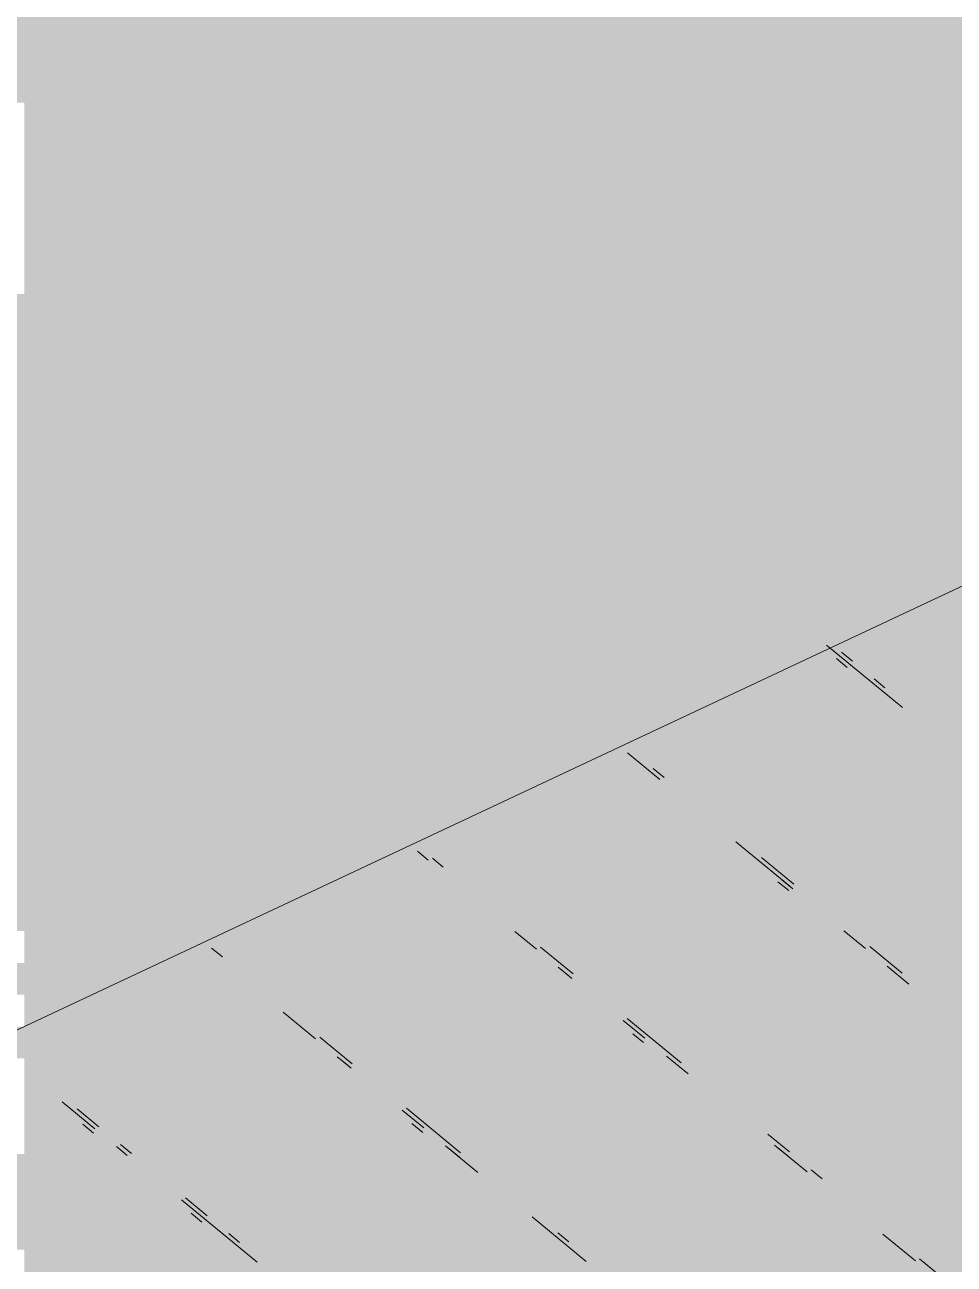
# Model space of a CAD drawing. Header units: millimetres. Extents: x 5 to 1315, y 5 to 292.
# Drawn here: x 1181.434 to 1184.247, y 87.583 to 91.334 of the extents above; entities that cross this region are included whole.
import ezdxf

# ---------------------------------------------------------------- set-up
doc = ezdxf.new("R2010")
doc.units = ezdxf.units.MM
doc.layers.add('EXISTING', color=7, linetype='Continuous')
doc.layers.add('IMAGES', color=7, linetype='Continuous')

# ---------------------------------------------------------------- blocks, each defined once
blk = doc.blocks.new('SHEET_03')
at = {"layer": 'EXISTING', "color": 250, "lineweight": 9}
for p, q in [((280.7645, 87.9893), (284.5403, 89.7619)), ((283.861, 89.4563), (284.0903, 89.2678)), ((283.9231, 89.3891), (283.8904, 89.416)), ((283.939, 89.4083), (283.9062, 89.4353)), ((284.0373, 89.3275), (284.0045, 89.3545)), ((283.258, 89.131), (283.3563, 89.0502)), ((283.3688, 89.056), (283.3361, 89.083)), ((283.5857, 88.8616), (283.7495, 88.727)), ((282.6223, 88.8325), (282.6551, 88.8056)), ((282.7003, 88.7845), (282.6676, 88.8114)), ((283.762, 88.7328), (283.6637, 88.8136)), ((283.7461, 88.7136), (283.7133, 88.7405)), ((283.7586, 88.7194), (283.7258, 88.7463)), ((282.9172, 88.5901), (282.9827, 88.5363)), ((283.9133, 88.5923), (283.9788, 88.5384)), ((282.0319, 88.513), (281.9991, 88.5399)), ((283.0935, 88.4613), (282.9952, 88.5421)), ((284.0896, 88.4635), (283.9913, 88.5443)), ((283.0483, 88.4824), (283.081, 88.4555)), ((284.0444, 88.4846), (284.1099, 88.4307)), ((283.0901, 88.4479), (283.0573, 88.4748)), ((282.216, 88.3455), (282.3143, 88.2647)), ((283.4211, 88.192), (283.2573, 88.3267)), ((283.2448, 88.3208), (283.3104, 88.2669)), ((282.425, 88.1898), (282.3267, 88.2706)), ((283.307, 88.2535), (283.2742, 88.2804)), ((282.3798, 88.2109), (282.4125, 88.1839)), ((282.4216, 88.1764), (282.3889, 88.2033)), ((283.3759, 88.2131), (283.4414, 88.1592)), ((281.5475, 88.074), (281.6458, 87.9932)), ((281.6583, 87.9991), (281.5927, 88.053)), ((282.5764, 88.0493), (282.6419, 87.9954)), ((282.7527, 87.9205), (282.5889, 88.0551)), ((281.6424, 87.9798), (281.6096, 88.0067)), ((282.6385, 87.982), (282.6057, 88.0089)), ((283.7488, 87.9227), (283.6832, 87.9765)), ((281.7113, 87.9394), (281.7441, 87.9124)), ((281.7566, 87.9183), (281.7238, 87.9452)), ((282.7074, 87.9415), (282.8057, 87.8607)), ((282.7493, 87.9071), (282.7165, 87.934)), ((283.7035, 87.9437), (283.8018, 87.8629)), ((283.7454, 87.9092), (283.7126, 87.9362)), ((283.8471, 87.8419), (283.8143, 87.8688)), ((281.9079, 87.7778), (282.1372, 87.5892)), ((281.9859, 87.7298), (281.9204, 87.7836)), ((281.97, 87.7105), (281.9373, 87.7374)), ((282.9695, 87.7261), (283.1333, 87.5914)), ((282.0842, 87.649), (282.0514, 87.6759)), ((283.0803, 87.6511), (283.0475, 87.6781)), ((284.0312, 87.6744), (284.1295, 87.5936)), ((284.2402, 87.5187), (284.1419, 87.5995))]:
    blk.add_line(p, q, dxfattribs=at)
at = {"layer": 'IMAGES', "color": 7}
for points in [[(280.9509, 91.2906), (287.4073, 91.2906), (280.9509, 91.387), (287.4073, 91.387)], [(281.1436, 91.1942), (287.3109, 91.1942), (281.1436, 91.2906), (287.3109, 91.2906)], [(281.3364, 91.0978), (287.0218, 91.0978), (281.3364, 91.1942), (287.0218, 91.1942)], [(281.4327, 91.0014), (286.8291, 91.0014), (281.4327, 91.0978), (286.8291, 91.0978)], [(281.4327, 90.6158), (281.5291, 90.6158), (281.4327, 91.0014), (281.5291, 91.0014)], [(281.5291, 90.905), (286.54, 90.905), (281.5291, 91.0014), (286.54, 91.0014)], [(281.5291, 90.8086), (286.4436, 90.8086), (281.5291, 90.905), (286.4436, 90.905)], [(281.5291, 90.7122), (286.1545, 90.7122), (281.5291, 90.8086), (286.1545, 90.8086)], [(281.5291, 90.6158), (285.9618, 90.6158), (281.5291, 90.7122), (285.9618, 90.7122)], [(281.4327, 90.5194), (285.8655, 90.5194), (281.4327, 90.6158), (285.8655, 90.6158)], [(281.3364, 90.423), (285.5764, 90.423), (281.3364, 90.5194), (285.5764, 90.5194)], [(281.3364, 90.3266), (281.5291, 90.3266), (281.3364, 90.423), (281.5291, 90.423)], [(281.5291, 90.3266), (285.3836, 90.3266), (281.5291, 90.423), (285.3836, 90.423)], [(281.3364, 90.2302), (281.5291, 90.2302), (281.3364, 90.3266), (281.5291, 90.3266)], [(281.5291, 90.2302), (281.6255, 90.2302), (281.5291, 90.3266), (281.6255, 90.3266)], [(281.6255, 90.2302), (285.1909, 90.2302), (281.6255, 90.3266), (285.1909, 90.3266)], [(281.3364, 90.1338), (281.5291, 90.1338), (281.3364, 90.2302), (281.5291, 90.2302)], [(281.5291, 90.1338), (281.6255, 90.1338), (281.5291, 90.2302), (281.6255, 90.2302)], [(281.6255, 90.1338), (284.9982, 90.1338), (281.6255, 90.2302), (284.9982, 90.2302)], [(280.5655, 90.0374), (282.1073, 90.0374), (280.5655, 90.1338), (282.1073, 90.1338)], [(282.1073, 90.0374), (282.2036, 90.0374), (282.1073, 90.1338), (282.2036, 90.1338)], [(282.2036, 90.0374), (284.7091, 90.0374), (282.2036, 90.1338), (284.7091, 90.1338)], [(280.2764, 89.941), (281.8182, 89.941), (280.2764, 90.0374), (281.8182, 90.0374)], [(281.8182, 89.941), (281.9145, 89.941), (281.8182, 90.0374), (281.9145, 90.0374)], [(281.9145, 89.941), (282.0109, 89.941), (281.9145, 90.0374), (282.0109, 90.0374)], [(282.0109, 89.941), (282.1073, 89.941), (282.0109, 90.0374), (282.1073, 90.0374)], [(282.1073, 89.941), (282.2036, 89.941), (282.1073, 90.0374), (282.2036, 90.0374)], [(282.2036, 89.8446), (282.3, 89.8446), (282.2036, 90.0374), (282.3, 90.0374)], [(282.3, 89.941), (284.5164, 89.941), (282.3, 90.0374), (284.5164, 90.0374)], [(280.18, 89.8446), (282.0109, 89.8446), (280.18, 89.941), (282.0109, 89.941)], [(282.0109, 89.8446), (282.1073, 89.8446), (282.0109, 89.941), (282.1073, 89.941)], [(282.1073, 89.8446), (282.2036, 89.8446), (282.1073, 89.941), (282.2036, 89.941)], [(282.3, 89.8446), (282.3964, 89.8446), (282.3, 89.941), (282.3964, 89.941)], [(282.3964, 89.8446), (282.4927, 89.8446), (282.3964, 89.941), (282.4927, 89.941)], [(282.4927, 89.8446), (282.5891, 89.8446), (282.4927, 89.941), (282.5891, 89.941)], [(282.5891, 89.8446), (284.2273, 89.8446), (282.5891, 89.941), (284.2273, 89.941)], [(284.2273, 89.8446), (284.3236, 89.8446), (284.2273, 89.941), (284.3236, 89.941)], [(277.0964, 89.7482), (282.1073, 89.7482), (277.0964, 89.8446), (282.1073, 89.8446)], [(282.1073, 89.7482), (282.2036, 89.7482), (282.1073, 89.8446), (282.2036, 89.8446)], [(282.2036, 89.7482), (282.3, 89.7482), (282.2036, 89.8446), (282.3, 89.8446)], [(282.3, 89.7482), (282.3964, 89.7482), (282.3, 89.8446), (282.3964, 89.8446)], [(282.3964, 89.7482), (282.4927, 89.7482), (282.3964, 89.8446), (282.4927, 89.8446)], [(282.4927, 89.7482), (282.6855, 89.7482), (282.4927, 89.8446), (282.6855, 89.8446)], [(282.6855, 89.7482), (282.7818, 89.7482), (282.6855, 89.8446), (282.7818, 89.8446)], [(282.7818, 89.7482), (284.1309, 89.7482), (282.7818, 89.8446), (284.1309, 89.8446)], [(284.1309, 89.7482), (284.2273, 89.7482), (284.1309, 89.8446), (284.2273, 89.8446)], [(284.2273, 89.6518), (284.3236, 89.6518), (284.2273, 89.8446), (284.3236, 89.8446)], [(277, 89.6518), (282.3964, 89.6518), (277, 89.7482), (282.3964, 89.7482)], [(282.3964, 89.6518), (282.4927, 89.6518), (282.3964, 89.7482), (282.4927, 89.7482)], [(282.4927, 89.6518), (282.7818, 89.6518), (282.4927, 89.7482), (282.7818, 89.7482)], [(282.7818, 89.5554), (282.8782, 89.5554), (282.7818, 89.7482), (282.8782, 89.7482)], [(282.8782, 89.6518), (284.0345, 89.6518), (282.8782, 89.7482), (284.0345, 89.7482)], [(284.0345, 89.6518), (284.1309, 89.6518), (284.0345, 89.7482), (284.1309, 89.7482)], [(284.1309, 89.6518), (284.2273, 89.6518), (284.1309, 89.7482), (284.2273, 89.7482)], [(276.7109, 89.5554), (282.4927, 89.5554), (276.7109, 89.6518), (282.4927, 89.6518)], [(282.4927, 89.5554), (282.5891, 89.5554), (282.4927, 89.6518), (282.5891, 89.6518)], [(282.5891, 89.5554), (282.6855, 89.5554), (282.5891, 89.6518), (282.6855, 89.6518)], [(282.6855, 89.5554), (282.7818, 89.5554), (282.6855, 89.6518), (282.7818, 89.6518)], [(282.8782, 89.5554), (283.0709, 89.5554), (282.8782, 89.6518), (283.0709, 89.6518)], [(283.0709, 89.5554), (283.1673, 89.5554), (283.0709, 89.6518), (283.1673, 89.6518)], [(283.1673, 89.5554), (283.7455, 89.5554), (283.1673, 89.6518), (283.7455, 89.6518)], [(283.7455, 89.5554), (284.0345, 89.5554), (283.7455, 89.6518), (284.0345, 89.6518)], [(284.0345, 89.5554), (284.1309, 89.5554), (284.0345, 89.6518), (284.1309, 89.6518)], [(284.1309, 89.5554), (284.2273, 89.5554), (284.1309, 89.6518), (284.2273, 89.6518)], [(284.2273, 89.5554), (284.3236, 89.5554), (284.2273, 89.6518), (284.3236, 89.6518)], [(276.5182, 89.4589), (282.5891, 89.4589), (276.5182, 89.5554), (282.5891, 89.5554)], [(282.5891, 89.4589), (282.6855, 89.4589), (282.5891, 89.5554), (282.6855, 89.5554)], [(282.6855, 89.4589), (282.7818, 89.4589), (282.6855, 89.5554), (282.7818, 89.5554)], [(282.7818, 89.4589), (283.0709, 89.4589), (282.7818, 89.5554), (283.0709, 89.5554)], [(283.0709, 89.4589), (283.1673, 89.4589), (283.0709, 89.5554), (283.1673, 89.5554)], [(283.1673, 89.4589), (283.2636, 89.4589), (283.1673, 89.5554), (283.2636, 89.5554)], [(283.2636, 89.4589), (283.36, 89.4589), (283.2636, 89.5554), (283.36, 89.5554)], [(283.36, 89.4589), (283.5527, 89.4589), (283.36, 89.5554), (283.5527, 89.5554)], [(283.5527, 89.4589), (283.7455, 89.4589), (283.5527, 89.5554), (283.7455, 89.5554)], [(283.7455, 89.4589), (283.8418, 89.4589), (283.7455, 89.5554), (283.8418, 89.5554)], [(283.8418, 89.4589), (283.9382, 89.4589), (283.8418, 89.5554), (283.9382, 89.5554)], [(283.9382, 89.4589), (284.0345, 89.4589), (283.9382, 89.5554), (284.0345, 89.5554)], [(284.0345, 89.4589), (284.1309, 89.4589), (284.0345, 89.5554), (284.1309, 89.5554)], [(284.1309, 89.4589), (284.2273, 89.4589), (284.1309, 89.5554), (284.2273, 89.5554)], [(284.2273, 89.4589), (284.42, 89.4589), (284.2273, 89.5554), (284.42, 89.5554)], [(276.4218, 89.3625), (283.0709, 89.3625), (276.4218, 89.4589), (283.0709, 89.4589)], [(283.0709, 89.3625), (283.1673, 89.3625), (283.0709, 89.4589), (283.1673, 89.4589)], [(283.1673, 89.3625), (283.2636, 89.3625), (283.1673, 89.4589), (283.2636, 89.4589)], [(283.2636, 89.3625), (283.36, 89.3625), (283.2636, 89.4589), (283.36, 89.4589)], [(283.36, 89.3625), (283.4564, 89.3625), (283.36, 89.4589), (283.4564, 89.4589)], [(283.4564, 89.3625), (283.5527, 89.3625), (283.4564, 89.4589), (283.5527, 89.4589)], [(283.5527, 89.3625), (283.6491, 89.3625), (283.5527, 89.4589), (283.6491, 89.4589)], [(283.6491, 89.3625), (283.7455, 89.3625), (283.6491, 89.4589), (283.7455, 89.4589)], [(283.7455, 89.3625), (283.9382, 89.3625), (283.7455, 89.4589), (283.9382, 89.4589)], [(283.9382, 89.3625), (284.0345, 89.3625), (283.9382, 89.4589), (284.0345, 89.4589)], [(284.0345, 89.3625), (284.1309, 89.3625), (284.0345, 89.4589), (284.1309, 89.4589)], [(284.1309, 89.3625), (284.2273, 89.3625), (284.1309, 89.4589), (284.2273, 89.4589)], [(284.2273, 89.3625), (284.6127, 89.3625), (284.2273, 89.4589), (284.6127, 89.4589)], [(276.9036, 89.2661), (283.0709, 89.2661), (276.9036, 89.3625), (283.0709, 89.3625)], [(283.0709, 89.1697), (283.1673, 89.1697), (283.0709, 89.3625), (283.1673, 89.3625)], [(283.1673, 89.2661), (283.2636, 89.2661), (283.1673, 89.3625), (283.2636, 89.3625)], [(283.2636, 89.2661), (283.36, 89.2661), (283.2636, 89.3625), (283.36, 89.3625)], [(283.36, 89.2661), (283.5527, 89.2661), (283.36, 89.3625), (283.5527, 89.3625)], [(283.5527, 89.2661), (283.6491, 89.2661), (283.5527, 89.3625), (283.6491, 89.3625)], [(283.6491, 89.2661), (283.7455, 89.2661), (283.6491, 89.3625), (283.7455, 89.3625)], [(283.7455, 89.2661), (283.8418, 89.2661), (283.7455, 89.3625), (283.8418, 89.3625)], [(283.8418, 89.2661), (283.9382, 89.2661), (283.8418, 89.3625), (283.9382, 89.3625)], [(283.9382, 89.2661), (284.1309, 89.2661), (283.9382, 89.3625), (284.1309, 89.3625)], [(284.1309, 89.2661), (284.2273, 89.2661), (284.1309, 89.3625), (284.2273, 89.3625)], [(284.2273, 89.2661), (284.3236, 89.2661), (284.2273, 89.3625), (284.3236, 89.3625)], [(277, 89.1697), (282.8782, 89.1697), (277, 89.2661), (282.8782, 89.2661)], [(282.8782, 89.1697), (282.9745, 89.1697), (282.8782, 89.2661), (282.9745, 89.2661)], [(282.9745, 89.1697), (283.0709, 89.1697), (282.9745, 89.2661), (283.0709, 89.2661)], [(283.1673, 89.1697), (283.2636, 89.1697), (283.1673, 89.2661), (283.2636, 89.2661)], [(283.2636, 89.1697), (283.4564, 89.1697), (283.2636, 89.2661), (283.4564, 89.2661)], [(283.4564, 89.1697), (283.5527, 89.1697), (283.4564, 89.2661), (283.5527, 89.2661)], [(283.5527, 89.1697), (283.6491, 89.1697), (283.5527, 89.2661), (283.6491, 89.2661)], [(283.6491, 89.1697), (283.7455, 89.1697), (283.6491, 89.2661), (283.7455, 89.2661)], [(283.7455, 89.1697), (283.8418, 89.1697), (283.7455, 89.2661), (283.8418, 89.2661)], [(283.8418, 89.1697), (283.9382, 89.1697), (283.8418, 89.2661), (283.9382, 89.2661)], [(283.9382, 89.1697), (284.0345, 89.1697), (283.9382, 89.2661), (284.0345, 89.2661)], [(284.0345, 89.1697), (284.2273, 89.1697), (284.0345, 89.2661), (284.2273, 89.2661)], [(284.2273, 89.1697), (284.3236, 89.1697), (284.2273, 89.2661), (284.3236, 89.2661)], [(277, 89.0733), (282.6855, 89.0733), (277, 89.1697), (282.6855, 89.1697)], [(282.6855, 89.0733), (282.7818, 89.0733), (282.6855, 89.1697), (282.7818, 89.1697)], [(282.7818, 89.0733), (282.8782, 89.0733), (282.7818, 89.1697), (282.8782, 89.1697)], [(282.8782, 89.0733), (283.1673, 89.0733), (282.8782, 89.1697), (283.1673, 89.1697)], [(283.1673, 89.0733), (283.2636, 89.0733), (283.1673, 89.1697), (283.2636, 89.1697)], [(283.2636, 89.0733), (283.36, 89.0733), (283.2636, 89.1697), (283.36, 89.1697)], [(283.36, 89.0733), (283.4564, 89.0733), (283.36, 89.1697), (283.4564, 89.1697)], [(283.4564, 88.9769), (283.5527, 88.9769), (283.4564, 89.1697), (283.5527, 89.1697)], [(283.5527, 88.9769), (283.6491, 88.9769), (283.5527, 89.1697), (283.6491, 89.1697)], [(283.6491, 89.0733), (284.0345, 89.0733), (283.6491, 89.1697), (284.0345, 89.1697)], [(284.0345, 89.0733), (284.1309, 89.0733), (284.0345, 89.1697), (284.1309, 89.1697)], [(284.1309, 89.0733), (284.2273, 89.0733), (284.1309, 89.1697), (284.2273, 89.1697)], [(284.2273, 89.0733), (284.42, 89.0733), (284.2273, 89.1697), (284.42, 89.1697)], [(277.4818, 88.9769), (282.5891, 88.9769), (277.4818, 89.0733), (282.5891, 89.0733)], [(282.5891, 88.9769), (282.6855, 88.9769), (282.5891, 89.0733), (282.6855, 89.0733)], [(282.6855, 88.9769), (282.7818, 88.9769), (282.6855, 89.0733), (282.7818, 89.0733)], [(282.7818, 88.9769), (282.8782, 88.9769), (282.7818, 89.0733), (282.8782, 89.0733)], [(282.8782, 88.9769), (282.9745, 88.9769), (282.8782, 89.0733), (282.9745, 89.0733)], [(282.9745, 88.9769), (283.0709, 88.9769), (282.9745, 89.0733), (283.0709, 89.0733)], [(283.0709, 88.9769), (283.36, 88.9769), (283.0709, 89.0733), (283.36, 89.0733)], [(283.36, 88.9769), (283.4564, 88.9769), (283.36, 89.0733), (283.4564, 89.0733)], [(283.6491, 88.9769), (284.1309, 88.9769), (283.6491, 89.0733), (284.1309, 89.0733)], [(284.1309, 88.9769), (284.2273, 88.9769), (284.1309, 89.0733), (284.2273, 89.0733)], [(284.2273, 88.9769), (284.3236, 88.9769), (284.2273, 89.0733), (284.3236, 89.0733)], [(277.5782, 88.8805), (282.2036, 88.8805), (277.5782, 88.9769), (282.2036, 88.9769)], [(282.2036, 88.8805), (282.4927, 88.8805), (282.2036, 88.9769), (282.4927, 88.9769)], [(282.4927, 88.8805), (282.5891, 88.8805), (282.4927, 88.9769), (282.5891, 88.9769)], [(282.5891, 88.8805), (282.6855, 88.8805), (282.5891, 88.9769), (282.6855, 88.9769)], [(282.6855, 88.8805), (282.7818, 88.8805), (282.6855, 88.9769), (282.7818, 88.9769)], [(282.7818, 88.8805), (282.8782, 88.8805), (282.7818, 88.9769), (282.8782, 88.9769)], [(282.8782, 88.8805), (283.0709, 88.8805), (282.8782, 88.9769), (283.0709, 88.9769)], [(283.0709, 88.8805), (283.1673, 88.8805), (283.0709, 88.9769), (283.1673, 88.9769)], [(283.1673, 88.8805), (283.36, 88.8805), (283.1673, 88.9769), (283.36, 88.9769)], [(283.36, 88.8805), (283.4564, 88.8805), (283.36, 88.9769), (283.4564, 88.9769)], [(283.4564, 88.8805), (283.5527, 88.8805), (283.4564, 88.9769), (283.5527, 88.9769)], [(283.5527, 88.8805), (283.6491, 88.8805), (283.5527, 88.9769), (283.6491, 88.9769)], [(283.6491, 88.8805), (284.2273, 88.8805), (283.6491, 88.9769), (284.2273, 88.9769)], [(284.2273, 88.8805), (284.3236, 88.8805), (284.2273, 88.9769), (284.3236, 88.9769)], [(277.4818, 88.7841), (282.2036, 88.7841), (277.4818, 88.8805), (282.2036, 88.8805)], [(282.2036, 88.7841), (282.3, 88.7841), (282.2036, 88.8805), (282.3, 88.8805)], [(282.3, 88.7841), (282.3964, 88.7841), (282.3, 88.8805), (282.3964, 88.8805)], [(282.3964, 88.7841), (282.4927, 88.7841), (282.3964, 88.8805), (282.4927, 88.8805)], [(282.4927, 88.7841), (282.5891, 88.7841), (282.4927, 88.8805), (282.5891, 88.8805)], [(282.5891, 88.7841), (282.6855, 88.7841), (282.5891, 88.8805), (282.6855, 88.8805)], [(282.6855, 88.6877), (282.7818, 88.6877), (282.6855, 88.8805), (282.7818, 88.8805)], [(282.7818, 88.6877), (282.8782, 88.6877), (282.7818, 88.8805), (282.8782, 88.8805)], [(282.8782, 88.7841), (283.0709, 88.7841), (282.8782, 88.8805), (283.0709, 88.8805)], [(283.0709, 88.7841), (283.36, 88.7841), (283.0709, 88.8805), (283.36, 88.8805)], [(283.36, 88.7841), (283.4564, 88.7841), (283.36, 88.8805), (283.4564, 88.8805)], [(283.4564, 88.7841), (283.5527, 88.7841), (283.4564, 88.8805), (283.5527, 88.8805)], [(283.5527, 88.7841), (283.7455, 88.7841), (283.5527, 88.8805), (283.7455, 88.8805)], [(283.7455, 88.7841), (283.8418, 88.7841), (283.7455, 88.8805), (283.8418, 88.8805)], [(283.8418, 88.7841), (284.3236, 88.7841), (283.8418, 88.8805), (284.3236, 88.8805)], [(278.2527, 88.6877), (281.9145, 88.6877), (278.2527, 88.7841), (281.9145, 88.7841)], [(281.9145, 88.6877), (282.0109, 88.6877), (281.9145, 88.7841), (282.0109, 88.7841)], [(282.0109, 88.6877), (282.1073, 88.6877), (282.0109, 88.7841), (282.1073, 88.7841)], [(282.1073, 88.6877), (282.2036, 88.6877), (282.1073, 88.7841), (282.2036, 88.7841)], [(282.2036, 88.6877), (282.3, 88.6877), (282.2036, 88.7841), (282.3, 88.7841)], [(282.3, 88.6877), (282.3964, 88.6877), (282.3, 88.7841), (282.3964, 88.7841)], [(282.3964, 88.6877), (282.4927, 88.6877), (282.3964, 88.7841), (282.4927, 88.7841)], [(282.4927, 88.6877), (282.6855, 88.6877), (282.4927, 88.7841), (282.6855, 88.7841)], [(282.8782, 88.6877), (282.9745, 88.6877), (282.8782, 88.7841), (282.9745, 88.7841)], [(282.9745, 88.6877), (283.4564, 88.6877), (282.9745, 88.7841), (283.4564, 88.7841)], [(283.4564, 88.6877), (283.5527, 88.6877), (283.4564, 88.7841), (283.5527, 88.7841)], [(283.5527, 88.6877), (283.6491, 88.6877), (283.5527, 88.7841), (283.6491, 88.7841)], [(283.6491, 88.6877), (283.8418, 88.6877), (283.6491, 88.7841), (283.8418, 88.7841)], [(283.8418, 88.6877), (283.9382, 88.6877), (283.8418, 88.7841), (283.9382, 88.7841)], [(283.9382, 88.6877), (284.0345, 88.6877), (283.9382, 88.7841), (284.0345, 88.7841)], [(284.0345, 88.6877), (284.5164, 88.6877), (284.0345, 88.7841), (284.5164, 88.7841)], [(278.3491, 88.5913), (281.7218, 88.5913), (278.3491, 88.6877), (281.7218, 88.6877)], [(281.7218, 88.5913), (281.9145, 88.5913), (281.7218, 88.6877), (281.9145, 88.6877)], [(281.9145, 88.5913), (282.0109, 88.5913), (281.9145, 88.6877), (282.0109, 88.6877)], [(282.0109, 88.5913), (282.1073, 88.5913), (282.0109, 88.6877), (282.1073, 88.6877)], [(282.1073, 88.5913), (282.2036, 88.5913), (282.1073, 88.6877), (282.2036, 88.6877)], [(282.2036, 88.5913), (282.3, 88.5913), (282.2036, 88.6877), (282.3, 88.6877)], [(282.3, 88.5913), (282.3964, 88.5913), (282.3, 88.6877), (282.3964, 88.6877)], [(282.3964, 88.5913), (282.4927, 88.5913), (282.3964, 88.6877), (282.4927, 88.6877)], [(282.4927, 88.5913), (282.6855, 88.5913), (282.4927, 88.6877), (282.6855, 88.6877)], [(282.6855, 88.5913), (282.7818, 88.5913), (282.6855, 88.6877), (282.7818, 88.6877)], [(282.7818, 88.5913), (282.8782, 88.5913), (282.7818, 88.6877), (282.8782, 88.6877)], [(282.8782, 88.4949), (282.9745, 88.4949), (282.8782, 88.6877), (282.9745, 88.6877)], [(282.9745, 88.5913), (283.0709, 88.5913), (282.9745, 88.6877), (283.0709, 88.6877)], [(283.0709, 88.5913), (283.5527, 88.5913), (283.0709, 88.6877), (283.5527, 88.6877)], [(283.5527, 88.5913), (283.6491, 88.5913), (283.5527, 88.6877), (283.6491, 88.6877)], [(283.6491, 88.5913), (283.7455, 88.5913), (283.6491, 88.6877), (283.7455, 88.6877)], [(283.7455, 88.5913), (283.8418, 88.5913), (283.7455, 88.6877), (283.8418, 88.6877)], [(283.8418, 88.5913), (283.9382, 88.5913), (283.8418, 88.6877), (283.9382, 88.6877)], [(283.9382, 88.5913), (284.0345, 88.5913), (283.9382, 88.6877), (284.0345, 88.6877)], [(284.0345, 88.5913), (284.1309, 88.5913), (284.0345, 88.6877), (284.1309, 88.6877)], [(284.1309, 88.5913), (284.6127, 88.5913), (284.1309, 88.6877), (284.6127, 88.6877)], [(281.4327, 88.4949), (281.5291, 88.4949), (281.4327, 88.5913), (281.5291, 88.5913)], [(281.5291, 88.4949), (281.6255, 88.4949), (281.5291, 88.5913), (281.6255, 88.5913)], [(281.6255, 88.3985), (281.7218, 88.3985), (281.6255, 88.5913), (281.7218, 88.5913)], [(281.7218, 88.4949), (281.8182, 88.4949), (281.7218, 88.5913), (281.8182, 88.5913)], [(281.8182, 88.4949), (281.9145, 88.4949), (281.8182, 88.5913), (281.9145, 88.5913)], [(281.9145, 88.4949), (282.0109, 88.4949), (281.9145, 88.5913), (282.0109, 88.5913)], [(282.0109, 88.4949), (282.2036, 88.4949), (282.0109, 88.5913), (282.2036, 88.5913)], [(282.2036, 88.4949), (282.3, 88.4949), (282.2036, 88.5913), (282.3, 88.5913)], [(282.3, 88.4949), (282.7818, 88.4949), (282.3, 88.5913), (282.7818, 88.5913)], [(282.7818, 88.4949), (282.8782, 88.4949), (282.7818, 88.5913), (282.8782, 88.5913)], [(282.9745, 88.4949), (283.0709, 88.4949), (282.9745, 88.5913), (283.0709, 88.5913)], [(283.0709, 88.4949), (283.1673, 88.4949), (283.0709, 88.5913), (283.1673, 88.5913)], [(283.1673, 88.4949), (283.7455, 88.4949), (283.1673, 88.5913), (283.7455, 88.5913)], [(283.7455, 88.4949), (283.8418, 88.4949), (283.7455, 88.5913), (283.8418, 88.5913)], [(283.8418, 88.4949), (283.9382, 88.4949), (283.8418, 88.5913), (283.9382, 88.5913)], [(283.9382, 88.4949), (284.0345, 88.4949), (283.9382, 88.5913), (284.0345, 88.5913)], [(284.0345, 88.4949), (284.1309, 88.4949), (284.0345, 88.5913), (284.1309, 88.5913)], [(284.1309, 88.4949), (284.2273, 88.4949), (284.1309, 88.5913), (284.2273, 88.5913)], [(284.2273, 88.4949), (284.9018, 88.4949), (284.2273, 88.5913), (284.9018, 88.5913)], [(281.3364, 88.3985), (281.5291, 88.3985), (281.3364, 88.4949), (281.5291, 88.4949)], [(281.5291, 88.3985), (281.6255, 88.3985), (281.5291, 88.4949), (281.6255, 88.4949)], [(281.7218, 88.3985), (281.9145, 88.3985), (281.7218, 88.4949), (281.9145, 88.4949)], [(281.9145, 88.3985), (282.0109, 88.3985), (281.9145, 88.4949), (282.0109, 88.4949)], [(282.0109, 88.3985), (282.1073, 88.3985), (282.0109, 88.4949), (282.1073, 88.4949)], [(282.1073, 88.3985), (282.2036, 88.3985), (282.1073, 88.4949), (282.2036, 88.4949)], [(282.2036, 88.3985), (282.3, 88.3985), (282.2036, 88.4949), (282.3, 88.4949)], [(282.3, 88.3985), (282.3964, 88.3985), (282.3, 88.4949), (282.3964, 88.4949)], [(282.3964, 88.3985), (282.8782, 88.3985), (282.3964, 88.4949), (282.8782, 88.4949)], [(282.8782, 88.3985), (282.9745, 88.3985), (282.8782, 88.4949), (282.9745, 88.4949)], [(282.9745, 88.3985), (283.1673, 88.3985), (282.9745, 88.4949), (283.1673, 88.4949)], [(283.1673, 88.3985), (283.2636, 88.3985), (283.1673, 88.4949), (283.2636, 88.4949)], [(283.2636, 88.3985), (283.36, 88.3985), (283.2636, 88.4949), (283.36, 88.4949)], [(283.36, 88.3985), (283.8418, 88.3985), (283.36, 88.4949), (283.8418, 88.4949)], [(283.8418, 88.3985), (283.9382, 88.3985), (283.8418, 88.4949), (283.9382, 88.4949)], [(283.9382, 88.3985), (284.0345, 88.3985), (283.9382, 88.4949), (284.0345, 88.4949)], [(284.0345, 88.3985), (284.1309, 88.3985), (284.0345, 88.4949), (284.1309, 88.4949)], [(284.1309, 88.3985), (284.2273, 88.3985), (284.1309, 88.4949), (284.2273, 88.4949)], [(284.2273, 88.3985), (284.3236, 88.3985), (284.2273, 88.4949), (284.3236, 88.4949)], [(281.4327, 88.3021), (281.5291, 88.3021), (281.4327, 88.3985), (281.5291, 88.3985)], [(281.5291, 88.3021), (281.6255, 88.3021), (281.5291, 88.3985), (281.6255, 88.3985)], [(281.6255, 88.3021), (281.7218, 88.3021), (281.6255, 88.3985), (281.7218, 88.3985)], [(281.7218, 88.3021), (281.8182, 88.3021), (281.7218, 88.3985), (281.8182, 88.3985)], [(281.8182, 88.3021), (281.9145, 88.3021), (281.8182, 88.3985), (281.9145, 88.3985)], [(281.9145, 88.3021), (282.0109, 88.3021), (281.9145, 88.3985), (282.0109, 88.3985)], [(282.0109, 88.3021), (282.1073, 88.3021), (282.0109, 88.3985), (282.1073, 88.3985)], [(282.1073, 88.3021), (282.2036, 88.3021), (282.1073, 88.3985), (282.2036, 88.3985)], [(282.2036, 88.3021), (282.3, 88.3021), (282.2036, 88.3985), (282.3, 88.3985)], [(282.3, 88.3021), (282.3964, 88.3021), (282.3, 88.3985), (282.3964, 88.3985)], [(282.3964, 88.3021), (282.4927, 88.3021), (282.3964, 88.3985), (282.4927, 88.3985)], [(282.4927, 88.3021), (282.9745, 88.3021), (282.4927, 88.3985), (282.9745, 88.3985)], [(282.9745, 88.3021), (283.0709, 88.3021), (282.9745, 88.3985), (283.0709, 88.3985)], [(283.0709, 88.3021), (283.1673, 88.3021), (283.0709, 88.3985), (283.1673, 88.3985)], [(283.1673, 88.3021), (283.2636, 88.3021), (283.1673, 88.3985), (283.2636, 88.3985)], [(283.2636, 88.3021), (283.36, 88.3021), (283.2636, 88.3985), (283.36, 88.3985)], [(283.36, 88.3021), (283.4564, 88.3021), (283.36, 88.3985), (283.4564, 88.3985)], [(283.4564, 88.3021), (283.9382, 88.3021), (283.4564, 88.3985), (283.9382, 88.3985)], [(283.9382, 88.3021), (284.0345, 88.3021), (283.9382, 88.3985), (284.0345, 88.3985)], [(284.0345, 88.3021), (284.1309, 88.3021), (284.0345, 88.3985), (284.1309, 88.3985)], [(284.1309, 88.3021), (284.2273, 88.3021), (284.1309, 88.3985), (284.2273, 88.3985)], [(284.2273, 88.3021), (284.3236, 88.3021), (284.2273, 88.3985), (284.3236, 88.3985)], [(281.3364, 88.2057), (281.5291, 88.2057), (281.3364, 88.3021), (281.5291, 88.3021)], [(281.5291, 88.2057), (281.6255, 88.2057), (281.5291, 88.3021), (281.6255, 88.3021)], [(281.6255, 88.2057), (281.7218, 88.2057), (281.6255, 88.3021), (281.7218, 88.3021)], [(281.7218, 88.2057), (281.8182, 88.2057), (281.7218, 88.3021), (281.8182, 88.3021)], [(281.8182, 88.2057), (282.1073, 88.2057), (281.8182, 88.3021), (282.1073, 88.3021)], [(282.1073, 88.2057), (282.2036, 88.2057), (282.1073, 88.3021), (282.2036, 88.3021)], [(282.2036, 88.2057), (282.3964, 88.2057), (282.2036, 88.3021), (282.3964, 88.3021)], [(282.3964, 88.2057), (282.4927, 88.2057), (282.3964, 88.3021), (282.4927, 88.3021)], [(282.4927, 88.2057), (282.5891, 88.2057), (282.4927, 88.3021), (282.5891, 88.3021)], [(282.5891, 88.2057), (282.6855, 88.2057), (282.5891, 88.3021), (282.6855, 88.3021)], [(282.6855, 88.2057), (283.0709, 88.2057), (282.6855, 88.3021), (283.0709, 88.3021)], [(283.0709, 88.2057), (283.2636, 88.2057), (283.0709, 88.3021), (283.2636, 88.3021)], [(283.2636, 88.2057), (283.4564, 88.2057), (283.2636, 88.3021), (283.4564, 88.3021)], [(283.4564, 88.2057), (283.5527, 88.2057), (283.4564, 88.3021), (283.5527, 88.3021)], [(283.5527, 88.2057), (284.0345, 88.2057), (283.5527, 88.3021), (284.0345, 88.3021)], [(284.0345, 88.2057), (284.1309, 88.2057), (284.0345, 88.3021), (284.1309, 88.3021)], [(284.1309, 88.2057), (284.2273, 88.2057), (284.1309, 88.3021), (284.2273, 88.3021)], [(284.2273, 88.2057), (284.42, 88.2057), (284.2273, 88.3021), (284.42, 88.3021)], [(281.4327, 88.0129), (281.5291, 88.0129), (281.4327, 88.2057), (281.5291, 88.2057)], [(281.5291, 88.1093), (281.6255, 88.1093), (281.5291, 88.2057), (281.6255, 88.2057)], [(281.6255, 88.1093), (281.7218, 88.1093), (281.6255, 88.2057), (281.7218, 88.2057)], [(281.7218, 88.1093), (282.2036, 88.1093), (281.7218, 88.2057), (282.2036, 88.2057)], [(282.2036, 88.1093), (282.3, 88.1093), (282.2036, 88.2057), (282.3, 88.2057)], [(282.3, 88.1093), (282.3964, 88.1093), (282.3, 88.2057), (282.3964, 88.2057)], [(282.3964, 88.1093), (282.4927, 88.1093), (282.3964, 88.2057), (282.4927, 88.2057)], [(282.4927, 88.0129), (282.5891, 88.0129), (282.4927, 88.2057), (282.5891, 88.2057)], [(282.5891, 88.1093), (282.6855, 88.1093), (282.5891, 88.2057), (282.6855, 88.2057)], [(282.6855, 88.1093), (283.1673, 88.1093), (282.6855, 88.2057), (283.1673, 88.2057)], [(283.1673, 88.1093), (283.2636, 88.1093), (283.1673, 88.2057), (283.2636, 88.2057)], [(283.2636, 88.1093), (283.36, 88.1093), (283.2636, 88.2057), (283.36, 88.2057)], [(283.36, 88.1093), (283.5527, 88.1093), (283.36, 88.2057), (283.5527, 88.2057)], [(283.5527, 88.1093), (283.6491, 88.1093), (283.5527, 88.2057), (283.6491, 88.2057)], [(283.6491, 88.1093), (284.2273, 88.1093), (283.6491, 88.2057), (284.2273, 88.2057)], [(284.2273, 88.1093), (284.3236, 88.1093), (284.2273, 88.2057), (284.3236, 88.2057)], [(281.5291, 88.0129), (281.7218, 88.0129), (281.5291, 88.1093), (281.7218, 88.1093)], [(281.7218, 88.0129), (281.8182, 88.0129), (281.7218, 88.1093), (281.8182, 88.1093)], [(281.8182, 88.0129), (282.3964, 88.0129), (281.8182, 88.1093), (282.3964, 88.1093)], [(282.3964, 88.0129), (282.4927, 88.0129), (282.3964, 88.1093), (282.4927, 88.1093)], [(282.5891, 88.0129), (282.6855, 88.0129), (282.5891, 88.1093), (282.6855, 88.1093)], [(282.6855, 88.0129), (282.7818, 88.0129), (282.6855, 88.1093), (282.7818, 88.1093)], [(282.7818, 88.0129), (283.2636, 88.0129), (282.7818, 88.1093), (283.2636, 88.1093)], [(283.2636, 88.0129), (283.36, 88.0129), (283.2636, 88.1093), (283.36, 88.1093)], [(283.36, 88.0129), (283.4564, 88.0129), (283.36, 88.1093), (283.4564, 88.1093)], [(283.4564, 88.0129), (283.6491, 88.0129), (283.4564, 88.1093), (283.6491, 88.1093)], [(283.6491, 88.0129), (283.7455, 88.0129), (283.6491, 88.1093), (283.7455, 88.1093)], [(283.7455, 88.0129), (283.8418, 88.0129), (283.7455, 88.1093), (283.8418, 88.1093)], [(283.8418, 88.0129), (284.3236, 88.0129), (283.8418, 88.1093), (284.3236, 88.1093)], [(281.4327, 87.9165), (281.5291, 87.9165), (281.4327, 88.0129), (281.5291, 88.0129)], [(281.5291, 87.9165), (281.6255, 87.9165), (281.5291, 88.0129), (281.6255, 88.0129)], [(281.6255, 87.9165), (281.7218, 87.9165), (281.6255, 88.0129), (281.7218, 88.0129)], [(281.7218, 87.9165), (281.8182, 87.9165), (281.7218, 88.0129), (281.8182, 88.0129)], [(281.8182, 87.9165), (281.9145, 87.9165), (281.8182, 88.0129), (281.9145, 88.0129)], [(281.9145, 87.9165), (282.3964, 87.9165), (281.9145, 88.0129), (282.3964, 88.0129)], [(282.3964, 87.9165), (282.5891, 87.9165), (282.3964, 88.0129), (282.5891, 88.0129)], [(282.5891, 87.9165), (282.7818, 87.9165), (282.5891, 88.0129), (282.7818, 88.0129)], [(282.7818, 87.9165), (282.8782, 87.9165), (282.7818, 88.0129), (282.8782, 88.0129)], [(282.8782, 87.9165), (282.9745, 87.9165), (282.8782, 88.0129), (282.9745, 88.0129)], [(282.9745, 87.9165), (283.4564, 87.9165), (282.9745, 88.0129), (283.4564, 88.0129)], [(283.4564, 87.9165), (283.5527, 87.9165), (283.4564, 88.0129), (283.5527, 88.0129)], [(283.5527, 87.9165), (283.6491, 87.9165), (283.5527, 88.0129), (283.6491, 88.0129)], [(283.6491, 87.9165), (283.7455, 87.9165), (283.6491, 88.0129), (283.7455, 88.0129)], [(283.7455, 87.9165), (283.8418, 87.9165), (283.7455, 88.0129), (283.8418, 88.0129)], [(283.8418, 87.9165), (283.9382, 87.9165), (283.8418, 88.0129), (283.9382, 88.0129)], [(283.9382, 87.9165), (284.42, 87.9165), (283.9382, 88.0129), (284.42, 88.0129)], [(281.1436, 87.8201), (281.6255, 87.8201), (281.1436, 87.9165), (281.6255, 87.9165)], [(281.6255, 87.8201), (281.7218, 87.8201), (281.6255, 87.9165), (281.7218, 87.9165)], [(281.7218, 87.8201), (281.8182, 87.8201), (281.7218, 87.9165), (281.8182, 87.9165)], [(281.8182, 87.7237), (281.9145, 87.7237), (281.8182, 87.9165), (281.9145, 87.9165)], [(281.9145, 87.8201), (282.0109, 87.8201), (281.9145, 87.9165), (282.0109, 87.9165)], [(282.0109, 87.8201), (282.5891, 87.8201), (282.0109, 87.9165), (282.5891, 87.9165)], [(282.5891, 87.8201), (282.6855, 87.8201), (282.5891, 87.9165), (282.6855, 87.9165)], [(282.6855, 87.8201), (282.9745, 87.8201), (282.6855, 87.9165), (282.9745, 87.9165)], [(282.9745, 87.8201), (283.0709, 87.8201), (282.9745, 87.9165), (283.0709, 87.9165)], [(283.0709, 87.8201), (283.5527, 87.8201), (283.0709, 87.9165), (283.5527, 87.9165)], [(283.5527, 87.8201), (283.6491, 87.8201), (283.5527, 87.9165), (283.6491, 87.9165)], [(283.6491, 87.8201), (283.7455, 87.8201), (283.6491, 87.9165), (283.7455, 87.9165)], [(283.7455, 87.8201), (283.8418, 87.8201), (283.7455, 87.9165), (283.8418, 87.9165)], [(283.8418, 87.8201), (283.9382, 87.8201), (283.8418, 87.9165), (283.9382, 87.9165)], [(283.9382, 87.8201), (284.0345, 87.8201), (283.9382, 87.9165), (284.0345, 87.9165)], [(284.0345, 87.8201), (284.5164, 87.8201), (284.0345, 87.9165), (284.5164, 87.9165)], [(281.24, 87.7237), (281.7218, 87.7237), (281.24, 87.8201), (281.7218, 87.8201)], [(281.7218, 87.7237), (281.8182, 87.7237), (281.7218, 87.8201), (281.8182, 87.8201)], [(281.9145, 87.7237), (282.0109, 87.7237), (281.9145, 87.8201), (282.0109, 87.8201)], [(282.0109, 87.7237), (282.1073, 87.7237), (282.0109, 87.8201), (282.1073, 87.8201)], [(282.1073, 87.7237), (282.2036, 87.7237), (282.1073, 87.8201), (282.2036, 87.8201)], [(282.2036, 87.7237), (282.6855, 87.7237), (282.2036, 87.8201), (282.6855, 87.8201)], [(282.6855, 87.7237), (282.7818, 87.7237), (282.6855, 87.8201), (282.7818, 87.8201)], [(282.7818, 87.7237), (282.8782, 87.7237), (282.7818, 87.8201), (282.8782, 87.8201)], [(282.8782, 87.7237), (282.9745, 87.7237), (282.8782, 87.8201), (282.9745, 87.8201)], [(282.9745, 87.7237), (283.0709, 87.7237), (282.9745, 87.8201), (283.0709, 87.8201)], [(283.0709, 87.7237), (283.1673, 87.7237), (283.0709, 87.8201), (283.1673, 87.8201)], [(283.1673, 87.7237), (283.6491, 87.7237), (283.1673, 87.8201), (283.6491, 87.8201)], [(283.6491, 87.7237), (283.7455, 87.7237), (283.6491, 87.8201), (283.7455, 87.8201)], [(283.7455, 87.7237), (283.8418, 87.7237), (283.7455, 87.8201), (283.8418, 87.8201)], [(283.8418, 87.7237), (283.9382, 87.7237), (283.8418, 87.8201), (283.9382, 87.8201)], [(283.9382, 87.7237), (284.0345, 87.7237), (283.9382, 87.8201), (284.0345, 87.8201)], [(284.0345, 87.7237), (284.1309, 87.7237), (284.0345, 87.8201), (284.1309, 87.8201)], [(284.1309, 87.7237), (284.2273, 87.7237), (284.1309, 87.8201), (284.2273, 87.8201)], [(284.2273, 87.7237), (284.6127, 87.7237), (284.2273, 87.8201), (284.6127, 87.8201)], [(281.3364, 87.6273), (281.8182, 87.6273), (281.3364, 87.7237), (281.8182, 87.7237)], [(281.8182, 87.6273), (281.9145, 87.6273), (281.8182, 87.7237), (281.9145, 87.7237)], [(281.9145, 87.6273), (282.1073, 87.6273), (281.9145, 87.7237), (282.1073, 87.7237)], [(282.1073, 87.6273), (282.2036, 87.6273), (282.1073, 87.7237), (282.2036, 87.7237)], [(282.2036, 87.6273), (282.3, 87.6273), (282.2036, 87.7237), (282.3, 87.7237)], [(282.3, 87.6273), (282.7818, 87.6273), (282.3, 87.7237), (282.7818, 87.7237)], [(282.7818, 87.6273), (282.8782, 87.6273), (282.7818, 87.7237), (282.8782, 87.7237)], [(282.8782, 87.6273), (282.9745, 87.6273), (282.8782, 87.7237), (282.9745, 87.7237)], [(282.9745, 87.6273), (283.1673, 87.6273), (282.9745, 87.7237), (283.1673, 87.7237)], [(283.1673, 87.6273), (283.2636, 87.6273), (283.1673, 87.7237), (283.2636, 87.7237)], [(283.2636, 87.6273), (283.7455, 87.6273), (283.2636, 87.7237), (283.7455, 87.7237)], [(283.7455, 87.6273), (283.8418, 87.6273), (283.7455, 87.7237), (283.8418, 87.7237)], [(283.8418, 87.6273), (283.9382, 87.6273), (283.8418, 87.7237), (283.9382, 87.7237)], [(283.9382, 87.6273), (284.0345, 87.6273), (283.9382, 87.7237), (284.0345, 87.7237)], [(284.0345, 87.6273), (284.1309, 87.6273), (284.0345, 87.7237), (284.1309, 87.7237)], [(284.1309, 87.6273), (284.2273, 87.6273), (284.1309, 87.7237), (284.2273, 87.7237)], [(284.2273, 87.6273), (284.3236, 87.6273), (284.2273, 87.7237), (284.3236, 87.7237)], [(281.4327, 87.5309), (281.5291, 87.5309), (281.4327, 87.6273), (281.5291, 87.6273)], [(281.5291, 87.5309), (281.9145, 87.5309), (281.5291, 87.6273), (281.9145, 87.6273)], [(281.9145, 87.5309), (282.0109, 87.5309), (281.9145, 87.6273), (282.0109, 87.6273)], [(282.0109, 87.5309), (282.2036, 87.5309), (282.0109, 87.6273), (282.2036, 87.6273)], [(282.2036, 87.5309), (282.3, 87.5309), (282.2036, 87.6273), (282.3, 87.6273)], [(282.3, 87.5309), (282.8782, 87.5309), (282.3, 87.6273), (282.8782, 87.6273)], [(282.8782, 87.5309), (282.9745, 87.5309), (282.8782, 87.6273), (282.9745, 87.6273)], [(282.9745, 87.5309), (283.0709, 87.5309), (282.9745, 87.6273), (283.0709, 87.6273)], [(283.0709, 87.5309), (283.2636, 87.5309), (283.0709, 87.6273), (283.2636, 87.6273)], [(283.2636, 87.5309), (283.36, 87.5309), (283.2636, 87.6273), (283.36, 87.6273)], [(283.36, 87.5309), (283.9382, 87.5309), (283.36, 87.6273), (283.9382, 87.6273)], [(283.9382, 87.5309), (284.0345, 87.5309), (283.9382, 87.6273), (284.0345, 87.6273)], [(284.0345, 87.5309), (284.2273, 87.5309), (284.0345, 87.6273), (284.2273, 87.6273)], [(284.2273, 87.5309), (284.42, 87.5309), (284.2273, 87.6273), (284.42, 87.6273)]]:
    blk.add_solid(points, dxfattribs=at)

msp = doc.modelspace()

# ---------------------------------------------------------------- block references
msp.add_blockref('SHEET_03', (900, 0))

doc.saveas('drawing.dxf')
